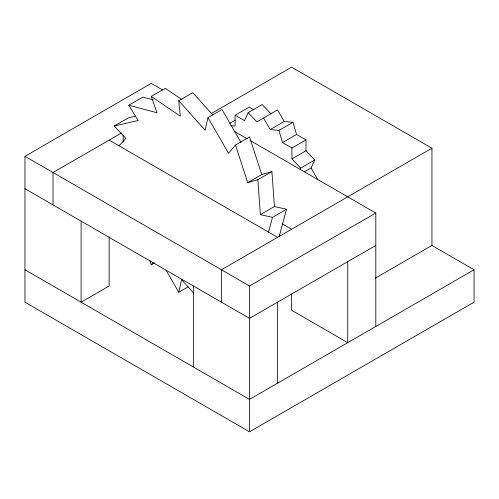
<?xml version="1.0" encoding="UTF-8"?>
<svg xmlns="http://www.w3.org/2000/svg" width="499" height="499" viewBox="0 0 499 499"><rect width="100%" height="100%" fill="white"/><g stroke="black" fill="none" stroke-linecap="round" stroke-linejoin="round"><path stroke-width="0.75" d="M241.042 142.514L222.018 109.518L207.983 117.621L205.126 130.22L178.742 100.736L192.776 92.633L212.954 115.182M188.098 286.844L178.742 292.246L181.599 279.652L193.5 292.944M268.506 232.16L272.491 217.364L286.526 209.262L279.153 236.632M270.901 113.76L262.187 104.559L248.153 112.662L244.547 120.639L235.116 115.194L235.116 126.085L230.756 125.654M300.067 169.429L300.666 168.101L314.701 159.998L305.987 150.798L305.987 139.907L296.556 134.468L292.95 122.324L284.237 121.457L270.202 129.559L263.534 118.013M304.409 171.831L311.089 167.976L314.701 159.998M235.466 145.034L247.747 182.628L261.782 174.525L249.5 136.932L235.466 145.034L228.561 153.312L207.983 117.621M149.812 260.409L151.259 264.832L153.23 262.468M119.093 145.708L125.891 138.448L114.234 125.998L128.268 117.889L135.734 116.18M431.566 245.227L474.05 269.759L474.05 302.169L249.5 431.81L24.95 302.169L24.95 156.318L151.259 83.395L162.618 89.951M114.234 125.998L138.117 120.521L128.854 105.189L142.889 97.087L153.262 99.881M128.854 105.189L157.004 112.768L151.259 96.419L165.294 88.317L182.06 99.713M121.55 132.959L53.019 172.523L53.019 204.933M211.439 113.473L291.603 67.19L431.947 148.215L431.947 245.452L375.36 278.118M235.116 115.194L249.151 107.092L253.866 109.817M229.746 123.297L235.091 120.209M270.202 129.559L278.916 130.426L292.95 122.324M278.916 130.426L282.521 142.571L296.556 134.468M282.521 142.571L291.952 148.01L305.987 139.907M300.666 168.101L291.952 158.9L305.987 150.798M257.871 179.677L271.905 171.575L274.413 206.53L260.378 214.632L257.871 179.677L247.747 182.628M151.259 264.832L154.603 262.904M431.947 148.215L221.431 269.753L221.431 302.169M24.95 156.318L249.5 285.958L375.809 213.036L375.809 326.477M375.809 245.446L249.5 318.374L24.95 188.728M474.05 269.759L249.5 399.4L24.95 269.759M261.782 174.525L271.905 171.575M274.413 206.53L286.526 209.262M260.378 214.632L272.491 217.364M234.567 131.493L247.367 138.884M250.061 140.437L375.809 213.036M282.172 223.795L291.603 229.241M109.156 140.113L277.569 237.343M151.259 96.419L180.276 116.142L178.742 100.736M248.153 112.662L256.866 121.862L277.569 109.911L284.237 121.457M311.089 167.976L317.763 179.521M165.93 270.028L178.742 292.246M347.741 261.651L347.741 342.682L291.603 310.272L291.603 293.911M291.952 148.01L291.952 158.9M277.569 302.169L277.569 383.195M249.5 285.958L249.5 431.81M193.363 285.964L193.363 366.99M123.191 135.098L123.191 142.04M109.156 236.875L109.156 285.964L81.088 302.169L81.088 221.138"/></g></svg>
